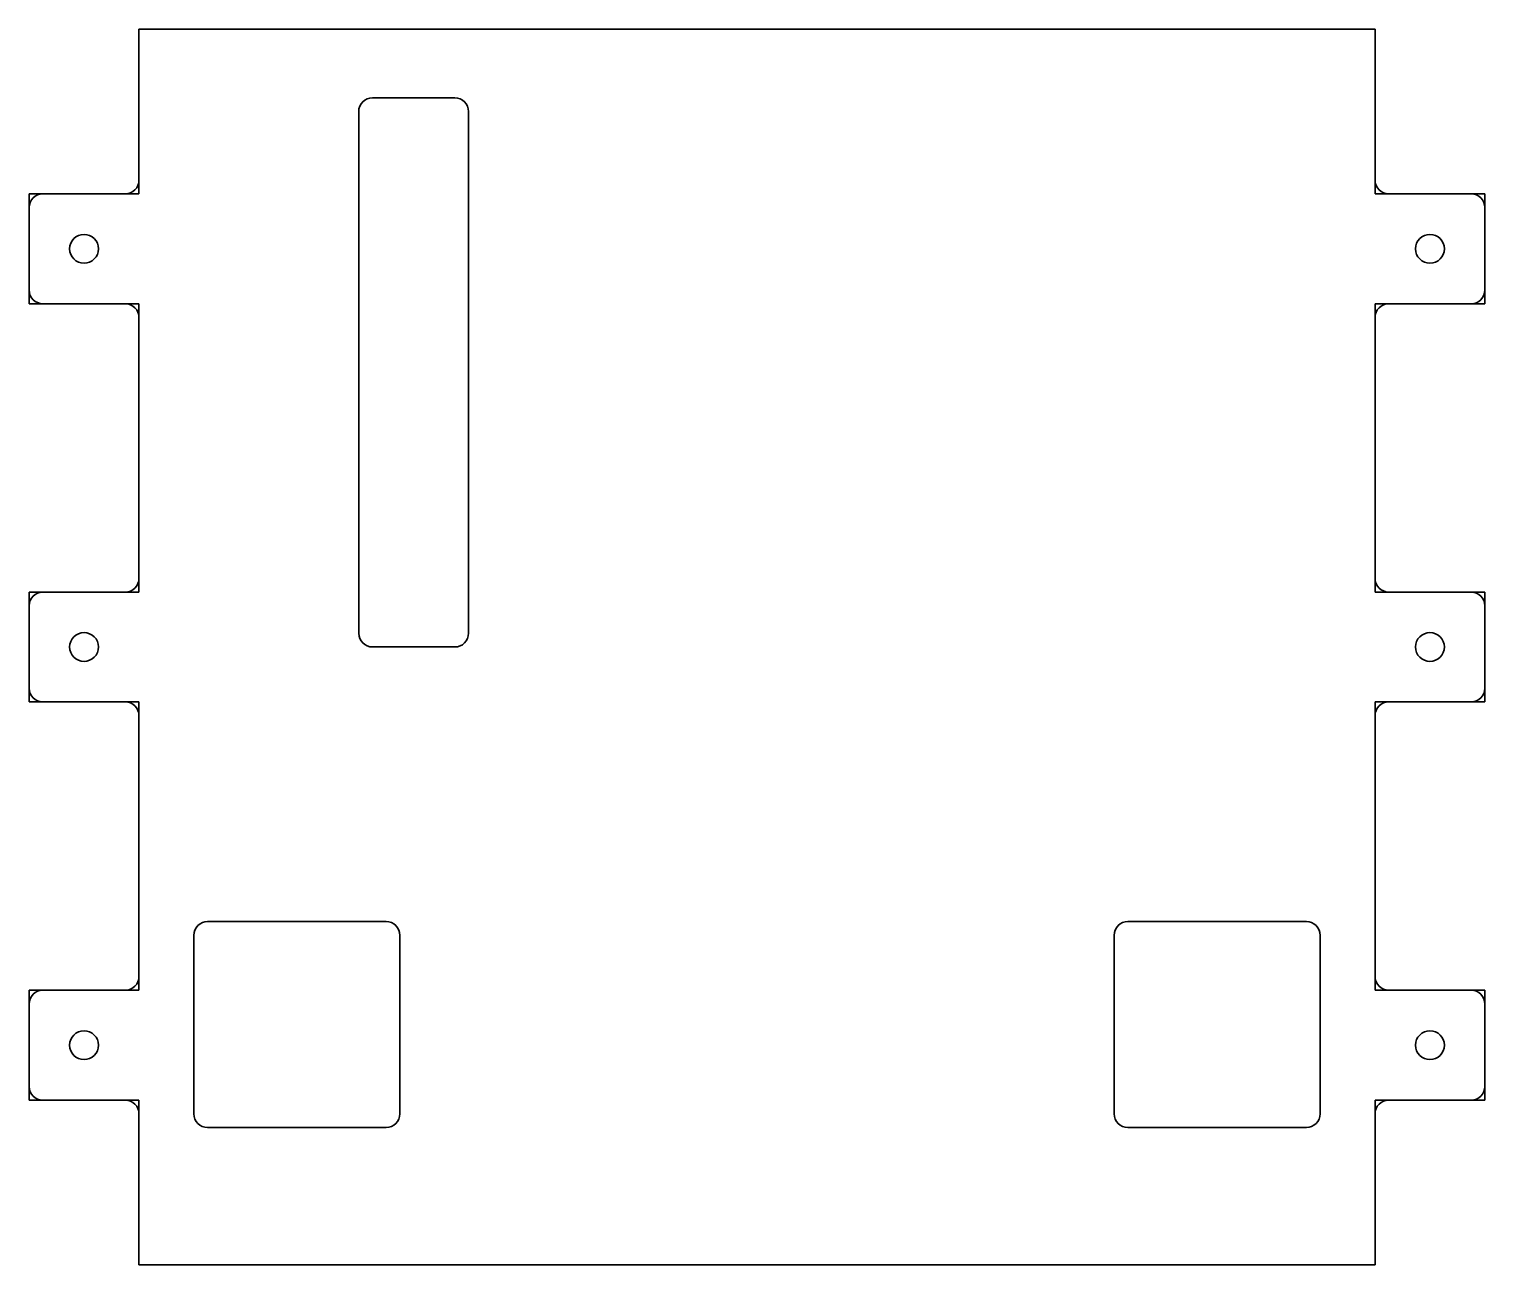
# Model space of a CAD drawing. Extents: x 190 to 720, y 77 to 527.
import ezdxf

# ---------------------------------------------------------------- set-up
doc = ezdxf.new("R2010")
doc.units = 0

msp = doc.modelspace()

# ---------------------------------------------------------------- linework, layer by layer
at = {"color": 7, "lineweight": 35}
for p, q in [((680.187134, 526.841064), (230.187134, 526.841064)), ((230.187134, 526.841064), (230.187134, 466.841064)), ((680.187134, 526.841064), (230.187134, 526.841064)), ((230.187134, 526.841064), (230.187134, 471.841064)), ((680.187134, 466.841064), (680.187134, 526.841064)), ((680.187134, 471.841064), (680.187134, 526.841064)), ((315.187134, 501.841064), (345.187134, 501.841064)), ((310.187134, 306.841064), (310.187134, 496.841064)), ((350.187134, 306.841064), (350.187134, 496.841064)), ((230.187134, 466.841064), (190.187134, 466.841064)), ((190.187134, 426.841064), (190.187134, 466.841064)), ((225.187134, 466.841064), (195.187134, 466.841064)), ((720.187134, 466.841064), (680.187134, 466.841064)), ((715.187134, 466.841064), (685.187134, 466.841064)), ((720.187134, 426.841064), (720.187134, 466.841064)), ((190.187134, 461.841064), (190.187134, 431.841064)), ((720.187134, 431.841064), (720.187134, 461.841064)), ((190.187134, 426.841064), (230.187134, 426.841064)), ((195.187134, 426.841064), (225.187134, 426.841064)), ((230.187134, 426.841064), (230.187134, 321.841064)), ((680.187134, 321.841064), (680.187134, 426.841064)), ((680.187134, 426.841064), (720.187134, 426.841064)), ((685.187134, 426.841064), (715.187134, 426.841064)), ((230.187134, 421.841064), (230.187134, 326.841064)), ((680.187134, 326.841064), (680.187134, 421.841064)), ((230.187134, 321.841064), (190.187134, 321.841064)), ((190.187134, 281.841064), (190.187134, 321.841064)), ((225.187134, 321.841064), (195.187134, 321.841064)), ((720.187134, 321.841064), (680.187134, 321.841064)), ((715.187134, 321.841064), (685.187134, 321.841064)), ((720.187134, 281.841064), (720.187134, 321.841064)), ((190.187134, 316.841064), (190.187134, 286.841064)), ((720.187134, 286.841064), (720.187134, 316.841064)), ((345.187134, 301.841064), (315.187134, 301.841064)), ((190.187134, 281.841064), (230.187134, 281.841064)), ((195.187134, 281.841064), (225.187134, 281.841064)), ((230.187134, 281.841064), (230.187134, 176.841064)), ((680.187134, 176.841064), (680.187134, 281.841064)), ((680.187134, 281.841064), (720.187134, 281.841064)), ((685.187134, 281.841064), (715.187134, 281.841064)), ((230.187134, 276.841064), (230.187134, 181.841064)), ((680.187134, 181.841064), (680.187134, 276.841064)), ((255.187134, 201.841064), (320.187134, 201.841064)), ((590.187134, 201.841064), (655.187134, 201.841064)), ((250.187134, 131.841064), (250.187134, 196.841064)), ((325.187134, 131.841064), (325.187134, 196.841064)), ((585.187134, 131.841064), (585.187134, 196.841064)), ((660.187134, 131.841064), (660.187134, 196.841064)), ((190.187134, 176.841064), (230.187134, 176.841064)), ((190.187134, 136.841064), (190.187134, 176.841064)), ((225.187134, 176.841064), (195.187134, 176.841064)), ((720.187134, 176.841064), (680.187134, 176.841064)), ((715.187134, 176.841064), (685.187134, 176.841064)), ((720.187134, 136.841064), (720.187134, 176.841064)), ((190.187134, 171.841064), (190.187134, 141.841064)), ((720.187134, 141.841064), (720.187134, 171.841064)), ((230.187134, 136.841064), (190.187134, 136.841064)), ((195.187134, 136.841064), (225.187134, 136.841064)), ((230.187134, 136.841064), (230.187134, 76.841064)), ((680.187134, 76.841064), (680.187134, 136.841064)), ((680.187134, 136.841064), (720.187134, 136.841064)), ((685.187134, 136.841064), (715.187134, 136.841064)), ((230.187134, 131.841064), (230.187134, 76.841064)), ((680.187134, 76.841064), (680.187134, 131.841064)), ((320.187134, 126.841064), (255.187134, 126.841064)), ((655.187134, 126.841064), (590.187134, 126.841064)), ((230.187134, 76.841064), (680.187134, 76.841064)), ((230.187134, 76.841064), (680.187134, 76.841064))]:
    msp.add_line(p, q, dxfattribs=at)
for centre in [(210.187134, 446.841064), (700.187134, 446.841064), (210.187134, 301.841064), (700.187134, 301.841064), (210.187134, 156.841064), (700.187134, 156.841064)]:
    msp.add_circle(centre, 5.25, dxfattribs=at)
for centre, start, end in [((315.187134, 496.841064), 90.000003, 180.000005), ((345.187134, 496.841064), 0, 90.000003), ((225.187134, 471.841064), 269.999997, 360), ((685.187134, 471.841064), 180.000005, 269.999997), ((195.187134, 461.841064), 90.000003, 180.000005), ((715.187134, 461.841064), 0, 90.000003), ((195.187134, 431.841064), 180.000005, 269.999997), ((715.187134, 431.841064), 269.999997, 360), ((225.187134, 421.841064), 0, 90.000003), ((685.187134, 421.841064), 90.000003, 180.000005), ((225.187134, 326.841064), 269.999997, 360), ((685.187134, 326.841064), 180.000005, 269.999997), ((195.187134, 316.841064), 90.000003, 180.000005), ((715.187134, 316.841064), 0, 90.000003), ((315.187134, 306.841064), 180.000005, 269.999997), ((345.187134, 306.841064), 269.999997, 360), ((195.187134, 286.841064), 180.000005, 269.999997), ((715.187134, 286.841064), 269.999997, 360), ((225.187134, 276.841064), 0, 90.000003), ((685.187134, 276.841064), 90.000003, 180.000005), ((255.187134, 196.841064), 90.000003, 180.000005), ((320.187134, 196.841064), 0, 90.000003), ((590.187134, 196.841064), 90.000003, 180.000005), ((655.187134, 196.841064), 360, 90.000003), ((225.187134, 181.841064), 269.999997, 360), ((685.187134, 181.841064), 180.000005, 269.999997), ((195.187134, 171.841064), 90.000003, 180.000005), ((715.187134, 171.841064), 0, 90.000003), ((195.187134, 141.841064), 180.000005, 269.999997), ((715.187134, 141.841064), 269.999997, 360), ((225.187134, 131.841064), 0, 90.000003), ((685.187134, 131.841064), 90.000003, 180.000005), ((255.187134, 131.841064), 180.000005, 269.999997), ((320.187134, 131.841064), 269.999997, 360), ((590.187134, 131.841064), 180.000005, 269.999997), ((655.187134, 131.841064), 269.999997, 360)]:
    msp.add_arc(centre, 5, start, end, dxfattribs=at)

doc.saveas('drawing.dxf')
